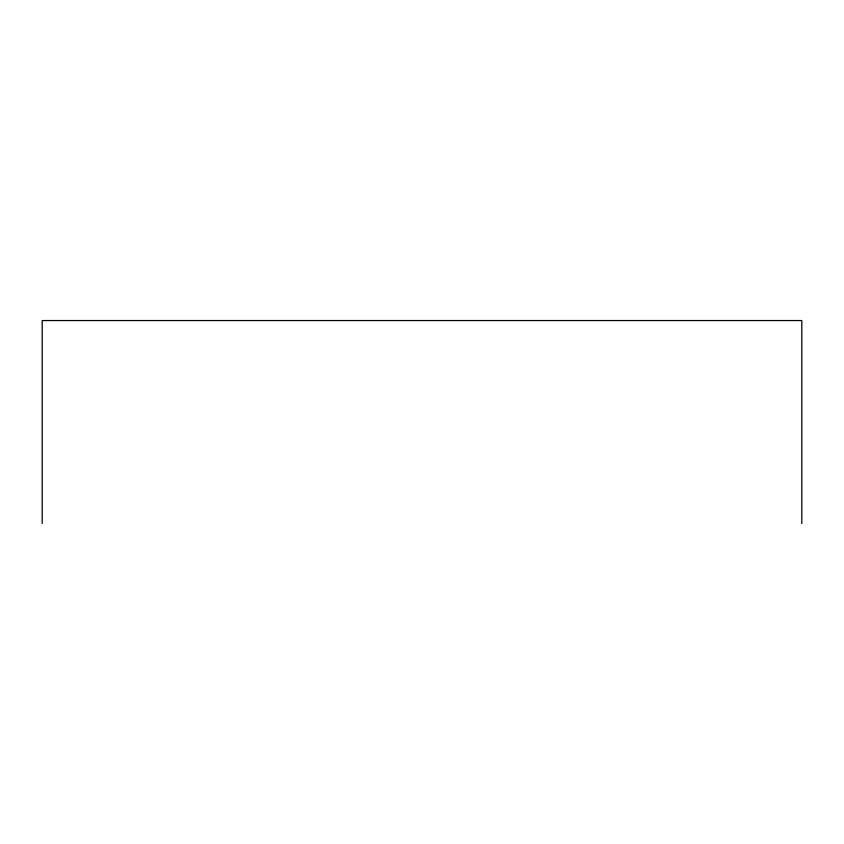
<?xml version="1.0" encoding="UTF-8"?>
<svg xmlns="http://www.w3.org/2000/svg" width="844" height="844" viewBox="0 0 844 844"><rect width="100%" height="100%" fill="white"/><g stroke="black" fill="none" stroke-linecap="round" stroke-linejoin="round"><path stroke-width="1.27" d="M801.8 523.438L801.8 320.562L42.2 320.562L42.2 523.438"/></g></svg>
